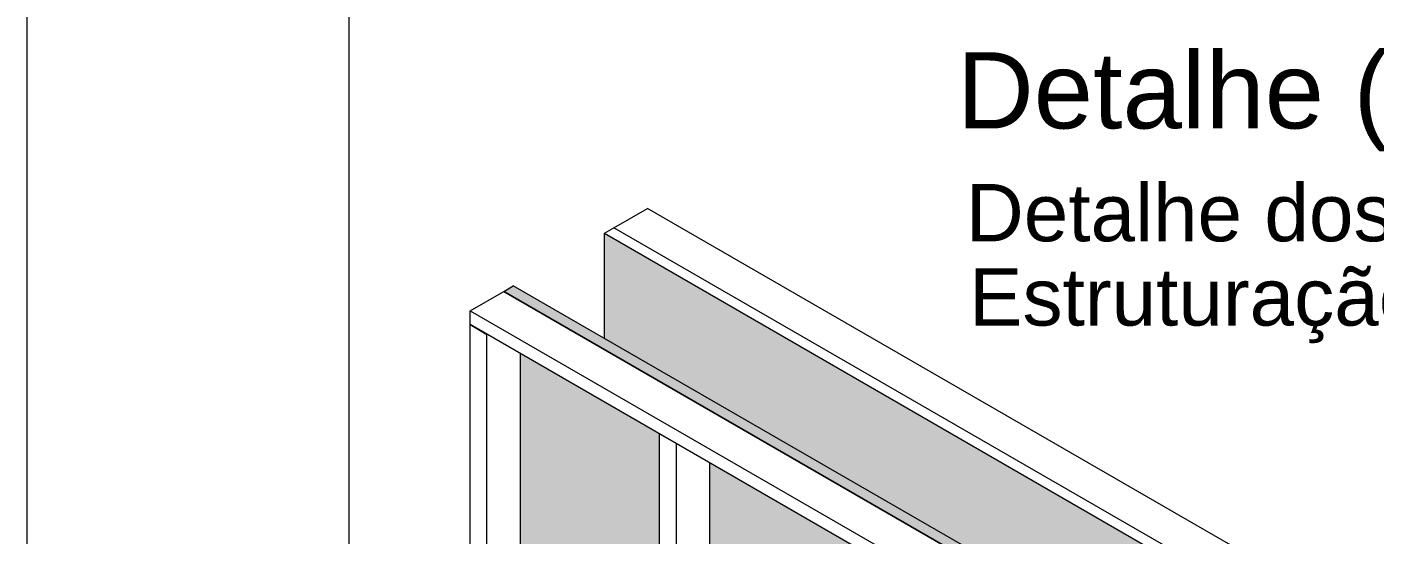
# Model space of a CAD drawing. Extents: x -23436 to 4767, y -4638 to 9755.
# Drawn here: x -15921.4 to -15628.5, y 8071.8 to 8182.1 of the extents above; entities that cross this region are included whole.
import ezdxf
from ezdxf.enums import TextEntityAlignment as Align

# ---------------------------------------------------------------- set-up
doc = ezdxf.new("R2010")
doc.units = 0
doc.layers.get('0').update_dxf_attribs({"lineweight": 13})
for name, color, linetype, lineweight in [('Carimbo', 7, 'Continuous', 13), ('Demarcação 1', 252, 'Continuous', 9), ('Demarcação 2', 254, 'Continuous', 9), ('FOLHA MB', 7, 'Continuous', 13), ('Madeira', 100, 'Continuous', 13), ('Texto Seção', 7, 'Continuous', 15)]:
    doc.layers.add(name, color=color, linetype=linetype, lineweight=lineweight)
doc.layers.add('MB Logo', color=255, linetype='Continuous')
doc.styles.add('ARIAL', font='arial.ttf', dxfattribs={"oblique": 15, "height": 25})
doc.styles.add('RICARDO', font='arial.ttf', dxfattribs={"width": 0.8})

# ---------------------------------------------------------------- blocks, each defined once
blk = doc.blocks.new('A$C169d8357')
at = {"layer": 'FOLHA MB', "color": 1}
for points in [[(0, 1199.94), (0, 149.94), (1485.02, 149.94), (1485.02, 1199.94)], [(70, 1169.94), (70, 179.94), (1455.02, 179.94), (1455.02, 1169.94)]]:
    blk.add_lwpolyline(points, close=True, dxfattribs=at)

msp = doc.modelspace()

# ---------------------------------------------------------------- hatches: boundary and pattern name
at = {"layer": 'Demarcação 1'}
msp.add_hatch(color=256, dxfattribs=at).paths.add_polyline_path([(-15795.84, 8137.22), (-15795.84, 8114.35), (-15631.66, 8019.56), (-15631.66, 7970.21), (-15611.85, 7958.77), (-15611.85, 8031)])
h = msp.add_hatch(color=256, dxfattribs=at)
h.dxf.hatch_style = 1
h.paths.add_polyline_path([(-15649.38, 8027.38), (-15633.74, 8018.36), (-15631.66, 8019.56), (-15815.65, 8125.79), (-15817.73, 8124.58)])
at = {"layer": 'Demarcação 2'}
h = msp.add_hatch(color=256, dxfattribs=at)
h.dxf.hatch_style = 1
h.paths.add_polyline_path([(-15814.14, 8044.87), (-15783.91, 8027.42), (-15783.85, 8093.59), (-15814.08, 8111.04)])
h = msp.add_hatch(color=256, dxfattribs=at)
h.dxf.hatch_style = 1
h.paths.add_polyline_path([(-15742.68, 8069.81), (-15772.91, 8087.27), (-15772.89, 8021.06), (-15742.66, 8003.6)])

# ---------------------------------------------------------------- linework, layer by layer
at = {"extrusion": (-1e-16, 0.816497, 0.57735)}
for p, q in [((-15795.84, 8137.22), (-15793.76, 8138.42)), ((-15609.77, 8032.2), (-15793.76, 8138.42)), ((-15795.84, 8137.22), (-15611.85, 8031)), ((-15795.84, 8114.35), (-15795.84, 8137.22)), ((-15817.73, 8124.58), (-15815.65, 8125.79)), ((-15817.73, 8124.58), (-15633.74, 8018.36)), ((-15649.38, 8027.38), (-15817.73, 8124.58)), ((-15631.66, 8019.56), (-15815.65, 8125.79))]:
    msp.add_line(p, q, dxfattribs=at)
at = {"layer": 'Madeira', "extrusion": (-1e-16, 0.816497, 0.57735)}
for p, q in [((-15793.76, 8138.42), (-15786.46, 8142.64)), ((-15618.11, 8045.44), (-15786.46, 8142.64)), ((-15825.03, 8120.37), (-15817.73, 8124.58)), ((-15825.03, 8117.36), (-15825.03, 8120.37)), ((-15825.03, 8120.37), (-15656.68, 8023.17)), ((-15825.03, 7980.03), (-15825.03, 8117.36)), ((-15656.68, 8020.16), (-15825.03, 8117.36)), ((-15825.03, 8117.36), (-15821.38, 8115.25)), ((-15821.38, 7977.92), (-15821.38, 8115.25)), ((-15814.08, 7982.14), (-15814.08, 8111.04)), ((-15783.85, 8093.59), (-15780.2, 8091.48)), ((-15783.85, 7956.26), (-15783.85, 8093.59)), ((-15780.2, 7954.15), (-15780.2, 8091.48)), ((-15772.91, 7958.36), (-15772.91, 8087.27))]:
    msp.add_line(p, q, dxfattribs=at)

# ---------------------------------------------------------------- block references
at = {"layer": 'MB Logo'}
msp.add_blockref('A$C169d8357', (-15921.38, 7382.32), dxfattribs=at)

# ---------------------------------------------------------------- texts
at = {"layer": 'Carimbo', "color": 2, "style": 'ARIAL'}
for s, p in [('Detalhe dos Painéis com', (-15620.92, 8142.07)), ('Estruturação passando', (-15627, 8121.8))]:
    msp.add_text(s, height=12.4711, dxfattribs=at).set_placement(p, align=Align.MIDDLE)
at = {"layer": 'Texto Seção', "style": 'RICARDO'}
msp.add_text('Detalhe (DET.-03) ', height=16.5788, dxfattribs=at).set_placement((-15622.07, 8168.32), align=Align.MIDDLE_CENTER)

doc.saveas('drawing.dxf')
